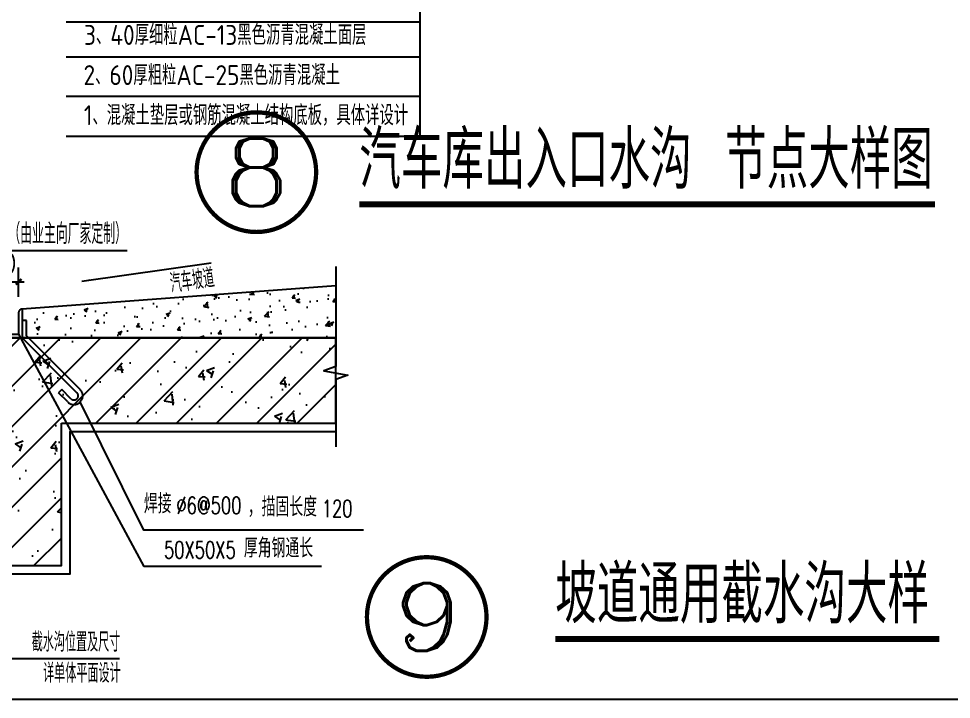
# Model space of a CAD drawing. Header units: millimetres. Extents: x 434053 to 1059003, y -2417481 to 936527.
# Drawn here: x 530872 to 532509, y -2323035 to -2321840 of the extents above; entities that cross this region are included whole.
import ezdxf
from ezdxf.enums import TextEntityAlignment as Align

# ---------------------------------------------------------------- set-up
doc = ezdxf.new("R2010")
doc.units = ezdxf.units.MM
doc.header["$LTSCALE"] = 1000
doc.header["$MEASUREMENT"] = 0
doc.linetypes.add('DASHEDX2', pattern=[2.8, 2, -0.8])
doc.layers.get('Defpoints').update_dxf_attribs({"color": 6})
for name, color, linetype in [('3', 11, 'DASHEDX2'), ('DIM_IDEN', 3, 'Continuous'), ('DIM_LEAD', 3, 'Continuous'), ('DIM_SYMB', 3, 'Continuous'), ('Hatch1', 8, 'Continuous'), ('PUB_DIM', 83, 'Continuous'), ('PUB_TEXT', 7, 'Continuous'), ('rfwall', 6, 'Continuous'), ('TEXT', 7, 'Continuous'), ('填充', 8, 'Continuous')]:
    doc.layers.add(name, color=color, linetype=linetype)
doc.layers.add('A-ANNO-TEXT', color=7, linetype='Continuous', lineweight=25)
doc.styles.add('_TCH_DIM', font='SIMPLEX.shx', dxfattribs={"width": 0.8, "height": 3, "bigfont": 'GBCBIG.shx'})
doc.styles.add('_TCH_LABEL', font='COMPLEX', dxfattribs={"bigfont": 'GBCBIG'})
doc.styles.get("Standard").update_dxf_attribs({"font": 'gbenor.shx', "bigfont": 'gbcbig.shx'})
doc.styles.add('STANDARD_T3', font='gbenor.shx', dxfattribs={"bigfont": 'gbcbig.shx'})
doc.dimstyles.new('STANDARD&&10', dxfattribs={"dimtxt": 35, "dimasz": 10, "dimexe": 25, "dimexo": 30, "dimgap": 15, "dimtad": 1, "dimdec": 0, "dimzin": 0, "dimdsep": 46, "dimtxsty": 'STANDARD_T3', "dimblk": 'ARCHTICK', "dimcen": 0.09, "dimadec": 0, "dimazin": 0, "dimtfac": 1, "dimtdec": 0, "dimtix": 1, "dimtmove": 2, "dimatfit": 3, "dimfxl": 1, "dimtolj": 1, "dimtzin": 0, "dimarcsym": 0})

# ---------------------------------------------------------------- blocks, each defined once
blk = doc.blocks.new('_ArchTick')
at = {"color": 0, "linetype": 'ByBlock', "const_width": 0.4}
blk.add_lwpolyline([(-0.5, -0.5), (0.5, 0.5)], dxfattribs=at)
blk = doc.blocks.new('*D2518')
at = {"layer": 'Defpoints', "color": 0, "transparency": 16777216}
for p in [(1570.9, 732.9), (1520.9, 676.7), (1570.9, 676.7)]:
    blk.add_point(p, dxfattribs=at)
at = {"layer": 'PUB_DIM', "color": 0, "lineweight": -2, "transparency": 16777216}
for p, q in [((1520.9, 706.7), (1520.9, 757.9)), ((1570.9, 706.7), (1570.9, 757.9)), ((1520.9, 732.9), (1510.9, 732.9)), ((1520.9, 732.9), (1570.9, 732.9)), ((1570.9, 732.9), (1580.9, 732.9))]:
    blk.add_line(p, q, dxfattribs=at)
at = {"layer": 'PUB_DIM', "color": 0, "lineweight": -2, "transparency": 16777216, "xscale": 10, "yscale": 10, "zscale": 10}
blk.add_blockref('_ArchTick', (1520.9, 732.9), dxfattribs=at)
at = {"layer": 'PUB_DIM', "color": 0, "lineweight": -2, "transparency": 16777216, "xscale": 10, "yscale": 10, "zscale": 10, "rotation": 180}
blk.add_blockref('_ArchTick', (1570.9, 732.9), dxfattribs=at)
at = {"layer": 'PUB_DIM', "color": 0, "transparency": 16777216, "insert": (1545.9, 765.4), "char_height": 35, "attachment_point": 5, "style": 'STANDARD_T3'}
blk.add_mtext('\\A1;50', dxfattribs=at)
blk = doc.blocks.new('A$C33BC0537')
at = {"layer": 'PUB_DIM'}
for p, q in [((1977.3, 384.4), (1356.7, 384.4)), ((1977.3, 323.1), (1356.7, 323.1)), ((1977.3, 254.1), (1356.7, 254.1)), ((1977.3, 183.7), (1356.7, 183.7))]:
    blk.add_line(p, q, dxfattribs=at)
blk.add_lwpolyline([(1977.3, 1187.6), (1977.3, 183.7)], dxfattribs=at)
at = {"layer": 'TEXT'}
for s, p in [('3、40厚细粒AC-13黑色沥青混凝土面层', (1387.8, 344.6)), ('2、60厚粗粒AC-25黑色沥青混凝土 ', (1386.9, 274.1)), ('1、混凝土垫层或钢筋混凝土结构底板，具体详设计 ', (1387.6, 203.7))]:
    blk.add_text(s, height=35, dxfattribs=at).set_placement(p)
blk = doc.blocks.new('asgdsfgf')
at = {"layer": 'DIM_SYMB'}
blk.add_hatch(color=256, dxfattribs=at).paths.add_polyline_path([(1681.6, 733.7), (1696.4, 735.8), (1696.2, 737.8)])
at = {"layer": 'Hatch1'}
h = blk.add_hatch(dxfattribs=at)
h.set_pattern_fill('混凝土', color=256, scale=10, style=0)
h.set_pattern_definition([(50, (-721694.565, -36724.86), (71.7260183, -6.2752135), [7.5, -82.5]), (355, (-721694.565, -36724.86), (-13.875133, 75.219213), [6, -66]), (100.4514, (-721688.59, -36725.384), (57.850938, 68.943954), [6.374019, -70.114211]), (46.1842, (-721694.565, -36704.86), (106.724105, -16.551901), [11.25, -123.75]), (96.6356, (-721685.67, -36706.24), (93.46627, 97.411787), [9.561029, -105.1713]), (351.1842, (-721694.56, -36704.86), (93.466195, 97.41186), [9, -99]), (21, (-721684.565, -36709.86), (59.690705, -40.261889), [7.5, -82.5]), (326, (-721684.565, -36709.86), (24.331533, 72.5150045), [6, -66]), (71.4514, (-721679.59, -36713.216), (84.022263, 32.25305), [6.374019, -70.114211]), (37.5, (-721694.565, -36724.86), (1.2159855, 33.2893854), [0, -65.2, 0, -67, 0, -66.25]), (7.5, (-721694.565, -36724.86), (26.3069537, 39.4411712), [0, -38.2, 0, -63.7, 0, -25.25]), (327.5, (-721716.865, -36724.86), (53.3822436, -2.2554872), [0, -25, 0, -78, 0, -103.5]), (317.5, (-721726.865, -36724.86), (58.318617, 10.0104982), [0, -32.5, 0, -51.8, 0, -73.5])])
h.paths.add_polyline_path([(2125.5, 725.9), (1576.9, 684.8), (1576.9, 634.8), (2127.7, 634.8)])
at = {"layer": '填充', "ltscale": 0.3}
h = blk.add_hatch(dxfattribs=at)
h.set_pattern_fill('钢筋混凝土', color=256, scale=20, style=0)
h.set_pattern_definition([(45, (-7127811.36, -361888.06), (-35.35533906, 35.35533906), []), (50, (-7127811.36, -361888.06), (143.4520365, -12.550427), [15, -165]), (355, (-7127811.36, -361888.06), (-27.7502667, 150.4384267), [12, -132]), (100.4514, (-7127799.4, -361889.1), (115.7018763, 137.8879084), [12.748038, -140.2284224]), (46.1842, (-7127811.36, -361848.06), (213.4482097, -33.103803), [22.5, -247.5]), (96.6356, (-7127793.57, -361850.82), (186.932541, 194.823574), [19.1220576, -210.3426]), (351.1842, (-7127811.36, -361848.06), (186.932389, 194.82372), [18, -198]), (21, (-7127791.36, -361858.06), (119.3814104, -80.5237781), [15, -165]), (326, (-7127791.36, -361858.06), (48.6630664, 145.030009), [12, -132]), (71.4514, (-7127781.41, -361864.77), (168.0445257, 64.5060993), [12.748038, -140.2284224]), (37.5, (-7127811.36, -361888.06), (2.43197106, 66.57877077), [0, -130.4, 0, -134, 0, -132.5]), (7.5, (-7127811.36, -361888.06), (52.6139075, 78.8823424), [0, -76.4, 0, -127.4, 0, -50.5]), (327.5, (-7127855.96, -361888.06), (106.76448723, -4.51097435), [0, -50, 0, -156, 0, -207]), (317.5, (-7127875.96, -361888.06), (116.6372339, 20.0209965), [0, -65, 0, -103.6, 0, -147])])
h.paths.add_polyline_path([(2127.7, 484.8), (2127.7, 634.8), (1520.9, 634.8), (1520.9, 384.8), (1120.9, 384.8), (1120.9, 634.8), (397.9, 634.8), (397.9, 484.8), (985.9, 484.8), (985.9, 234.8), (1645.9, 234.8), (1645.9, 484.8)])
at = {"layer": '3'}
for p, q in [((1570.9, 679.8), (1570.9, 640.8)), ((1576.9, 684.8), (1576.9, 634.8)), ((1584.9, 664.8), (1576.9, 664.8)), ((1584.9, 638.1), (1584.9, 664.8)), ((1517.8, 640.8), (1570.9, 640.8)), ((1673.4, 538.3), (1576.9, 634.8)), ((1679.1, 543.9), (1584.9, 638.1)), ((1646.8, 543.7), (1641.1, 538.1)), ((1662.8, 527.7), (1646.8, 543.7)), ((1657.2, 522), (1641.1, 538.1))]:
    blk.add_line(p, q, dxfattribs=at)
for centre, radius, start, end in [((1576.8, 678.9), 5.94, 88.6923, 170.9188), ((1668.1, 533), 15.5, 225, 45), ((1668.1, 533), 7.5, 225, 45)]:
    blk.add_arc(centre, radius, start, end, dxfattribs=at)
at = {"layer": 'DIM_IDEN', "const_width": 7.5}
for points in [[(2093.3, 925.4, 1), (1883.3, 925.4, 1)], [(2392.4, 144.6, 1), (2182.4, 144.6, 1)]]:
    blk.add_lwpolyline(points, format="xyb", close=True, dxfattribs=at)
at = {"layer": 'DIM_IDEN', "const_width": 10.5}
for points in [[(2169.1, 868.8), (3179.8, 868.8)], [(2513, 105.7), (3187.5, 105.7)]]:
    blk.add_lwpolyline(points, dxfattribs=at)
at = {"layer": 'DIM_LEAD'}
blk.add_line((1373, 788.1), (1761.6, 788.1), dxfattribs=at)
at = {"layer": 'DIM_SYMB'}
blk.add_line((2102.9, 233.4), (1790.9, 233.4), dxfattribs=at)
for points in [[(1908.8, 765.6), (1681.6, 733.7)], [(1570.9, 640.8), (1790.9, 233.4)], [(2176.3, 297.2), (1790.9, 297.2), (1679.1, 522)], [(1747.9, 71.1), (1534.1, 71.1), (1438.9, 425.6)]]:
    blk.add_lwpolyline(points, dxfattribs=at)
at = {"layer": 'PUB_DIM'}
blk.add_lwpolyline([(2127.7, 760.1), (2127.7, 584), (2106.7, 576.4), (2148.7, 569), (2127.7, 561.5), (2127.7, 443)], dxfattribs=at)
at = {"layer": 'rfwall', "ltscale": 0.001}
blk.add_line((1520.9, 634.8), (2127.7, 634.8), dxfattribs=at)
at = {"layer": 'rfwall', "color": 5}
blk.add_lwpolyline([(1645.9, 484.8), (2127.7, 484.8), (2127.7, 634.8), (1520.9, 634.8), (1520.9, 384.8), (1120.9, 384.8), (1120.9, 634.8), (397.9, 634.8), (397.9, 484.8), (985.9, 484.8), (985.9, 234.8), (985.9, 234.8), (985.9, 234.8), (1645.9, 234.8)], close=True, dxfattribs=at)
at = {"layer": '填充'}
blk.add_line((2127.7, 726.1), (1576.9, 684.8), dxfattribs=at)
blk.add_lwpolyline([(2127.7, 469.8), (1660.9, 469.8), (1660.9, 219.8), (970.9, 219.8), (970.9, 469.8), (397.9, 469.8)], dxfattribs=at)
at = {"layer": 'A-ANNO-TEXT'}
for s, p in [('汽车库出入口水沟', (2169.1, 896.5)), ('节点大样图', (2811.4, 896.5)), ('坡道通用截水沟大样', (2513, 133.4))]:
    blk.add_text(s, height=101.28, dxfattribs=at).set_placement(p)
at = {"layer": 'PUB_TEXT', "style": '_TCH_LABEL', "width": 1.5}
for s, p, p2 in [('8', (1928.9, 866), (2047.7, 866)), ('9', (2228, 85.2), (2346.8, 85.2))]:
    blk.add_text(s, height=118.8, dxfattribs=at).set_placement(p, p2, align=Align.FIT)
at = {"layer": 'PUB_TEXT', "style": '_TCH_DIM'}
for s, height, width, p in [('成品钢格栅盖板（由业主向厂家定制）', 36.17, 0.8, (1407, 799.4)), ('%%C6@500', 29.75, 0.705882, (1847.8, 325.7, 3333.3)), ('120', 29.75, 0.705882, (2103.1, 320.1, 3333.3)), ('50X50X5', 29.75, 0.705882, (1826.1, 247.4, 3333.3))]:
    blk.add_text(s, height=height, dxfattribs=dict(at, width=width)).set_placement(p)
at = {"layer": 'PUB_TEXT', "style": '_TCH_DIM', "width": 0.8}
for s, rotation, p in [('汽车坡道', 7.9831, (1839.4, 713.3)), ('截水沟位置及尺寸', 360, (1593.9, 83.8)), ('详单体平面设计', 360, (1613.9, 29.3))]:
    blk.add_text(s, height=33.76, rotation=rotation, dxfattribs=at).set_placement(p)
at = {"layer": 'PUB_TEXT', "style": '_TCH_DIM'}
for s, p in [('焊接', (1790.8, 326.6)), ('，描固长度', (1973.2, 321)), ('厚角钢通长', (1966.4, 248.8))]:
    blk.add_text(s, height=33.76, dxfattribs=at).set_placement(p)
at = {"layer": 'PUB_DIM'}
dim = blk.add_aligned_dim(p1=(1520.9, 676.7), p2=(1570.9, 676.7), distance=56.1, dimstyle='STANDARD&&10', dxfattribs=at)
dim.commit()
dim.dimension.update_dxf_attribs({"geometry": '*D2518', "text_midpoint": (1545.9, 765.4)})

msp = doc.modelspace()

# ---------------------------------------------------------------- linework, layer by layer
msp.add_lwpolyline([(529300.9, -2314424.8), (544120.9, -2314424.8), (544120.9, -2323034.8), (529300.9, -2323034.8)], close=True)

# ---------------------------------------------------------------- block references
for name, p in [('asgdsfgf', (529300.9, -2323034.8)), ('A$C33BC0537', (529598.8, -2322230.6))]:
    msp.add_blockref(name, p)

doc.saveas('drawing.dxf')
